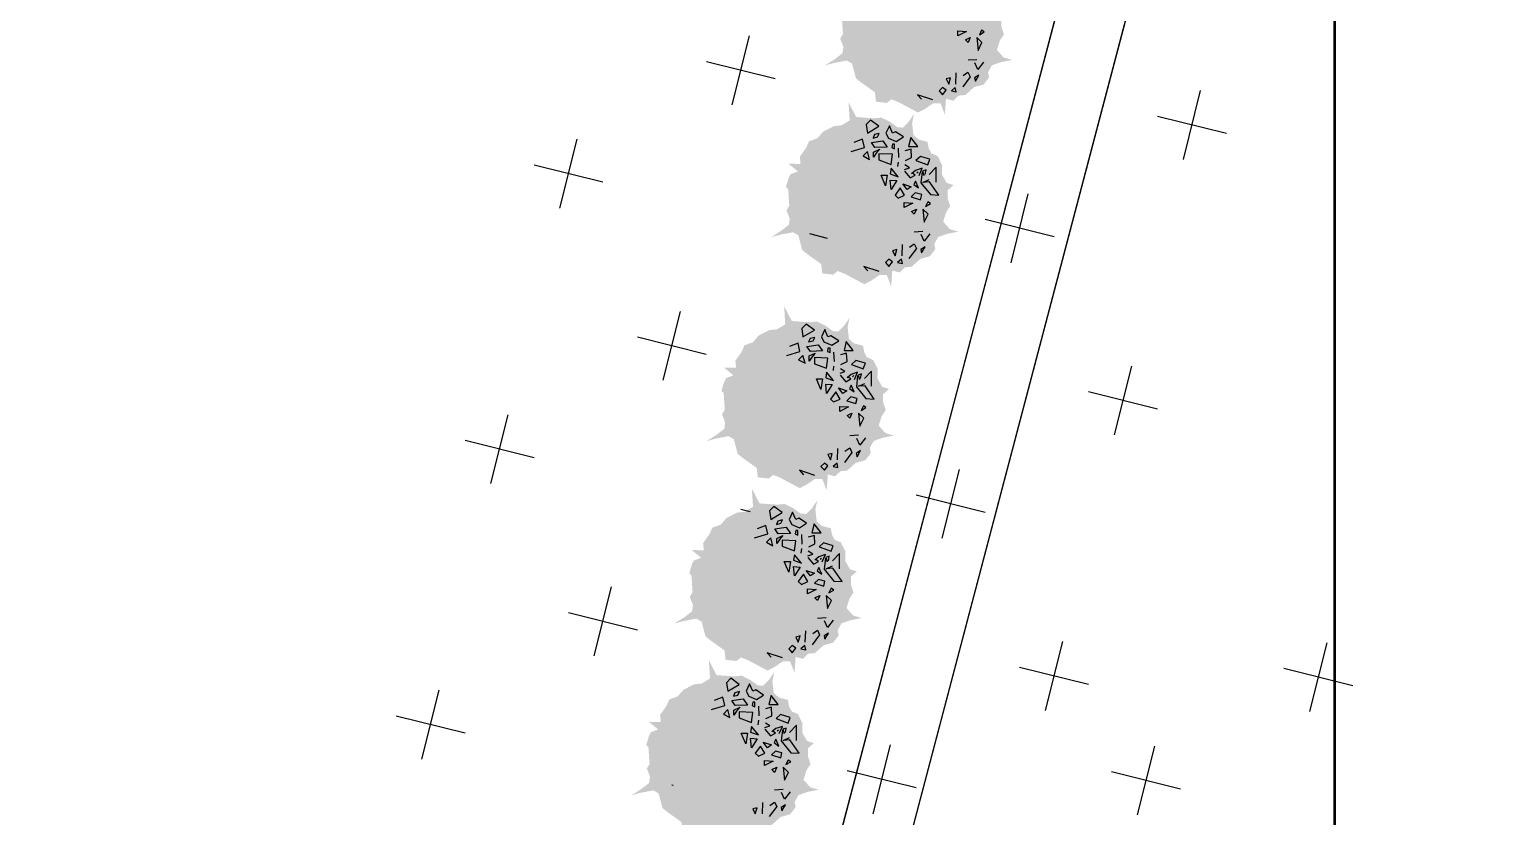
# Model space of a CAD drawing. Header units: millimetres. Extents: x 1933 to 24107, y 1228 to 18074.
# Drawn here: x 1933 to 5187, y 5593 to 7355 of the extents above; entities that cross this region are included whole.
import ezdxf

# ---------------------------------------------------------------- set-up
doc = ezdxf.new("R2010")
doc.units = ezdxf.units.MM
doc.layers.add('marc det', color=74, linetype='Continuous', lineweight=18)

msp = doc.modelspace()

# ---------------------------------------------------------------- hatches: boundary and pattern name
h = msp.add_hatch()
h.set_pattern_fill('CROSS', color=92, scale=50, angle=75.9543, style=0)
h.set_pattern_definition([(75.9543, (115709.1, -407736.82), (-230.95161, 385.06344), [158.75, -476.25]), (165.9543, (115805.37, -407679.08), (-385.06344, -230.95161), [158.75, -476.25])])
h.paths.add_polyline_path([(4287.4, 11301.4), (1933.3, 3232), (2260.8, 3143.2, 0.425509), (2731.5, 3465), (3074, 4604.1), (4678.3, 10297.5, 0.355067)])
at = {"layer": 'marc det'}
for points in [[(3772.3, 7277.5), (3781.2, 7244.3), (3795.2, 7233.4), (3823.4, 7213.3), (3825.8, 7192.2), (3850.1, 7189.4), (3860.4, 7197.5), (3875.8, 7191.4), (3919.6, 7168.1), (3934.7, 7175.6), (3953.5, 7188.5), (3970.1, 7188.7), (3979.8, 7163.2), (3982.4, 7198.7), (3998.6, 7194.3), (4010.6, 7205.8), (4025.8, 7207.2), (4044.9, 7224.7), (4066.3, 7230.4), (4078.5, 7246.5), (4076.2, 7258.2), (4085.1, 7273.7), (4105, 7280.6), (4130.2, 7285.6), (4111.3, 7291), (4096.1, 7307.8), (4102.7, 7328.8), (4111.8, 7342.8), (4106.1, 7359.9), (4106, 7378.2), (4119.1, 7389.9), (4104, 7394.5), (4093.1, 7413.7), (4093.9, 7433.6), (4083.9, 7454.4), (4069.6, 7460.7), (4063.9, 7471.8), (4061, 7486.4), (4041, 7491.6), (4029.6, 7501.5), (4026.7, 7528.3), (4030.9, 7549), (4018.9, 7531.4), (4006.1, 7518.2), (3994.1, 7518.9), (3977.5, 7530.8), (3957.8, 7540.7), (3941.5, 7539), (3901.8, 7541.8), (3884.6, 7574.9), (3887.2, 7534.4), (3868.7, 7523.1), (3851.3, 7521.2), (3827.6, 7509), (3815, 7494.3), (3796.2, 7487.6), (3789.7, 7472.6), (3775.7, 7453.1), (3777.3, 7437), (3750.3, 7437.5), (3771.5, 7420.3), (3754.9, 7414), (3750.6, 7405.6), (3744.7, 7385.3), (3749.5, 7381), (3752.2, 7343.5), (3745.9, 7333.2), (3753.1, 7314.8), (3751.1, 7300.7), (3732.6, 7286.4), (3711.4, 7273.2), (3731.7, 7278.7), (3760.3, 7284.3)], [(3652.2, 6893.6), (3661.1, 6860.4), (3675.1, 6849.4), (3703.3, 6829.4), (3705.8, 6808.3), (3730.1, 6805.5), (3740.3, 6813.6), (3755.8, 6807.5), (3799.5, 6784.2), (3814.6, 6791.7), (3833.5, 6804.5), (3850, 6804.7), (3859.8, 6779.3), (3862.3, 6814.8), (3878.6, 6810.4), (3890.6, 6821.8), (3905.7, 6823.3), (3924.8, 6840.7), (3946.2, 6846.5), (3958.5, 6862.6), (3956.2, 6874.3), (3965, 6889.7), (3985, 6896.7), (4010.1, 6901.6), (3991.3, 6907.1), (3976.1, 6923.8), (3982.6, 6944.9), (3991.7, 6958.9), (3986, 6976), (3986, 6994.2), (3999.1, 7005.9), (3983.9, 7010.6), (3973, 7029.7), (3973.9, 7049.7), (3963.8, 7070.5), (3949.5, 7076.8), (3943.8, 7087.8), (3940.9, 7102.5), (3920.9, 7107.7), (3909.5, 7117.6), (3906.6, 7144.4), (3910.8, 7165), (3898.9, 7147.4), (3886, 7134.3), (3874, 7135), (3857.5, 7146.9), (3837.7, 7156.7), (3821.4, 7155), (3781.7, 7157.9), (3764.5, 7191), (3767.2, 7150.4), (3748.6, 7139.2), (3731.2, 7137.3), (3707.5, 7125), (3695, 7110.4), (3676.1, 7103.6), (3669.6, 7088.7), (3655.6, 7069.2), (3657.2, 7053.1), (3630.2, 7053.5), (3651.4, 7036.4), (3634.8, 7030.1), (3630.6, 7021.7), (3624.6, 7001.3), (3629.5, 6997.1), (3632.1, 6959.6), (3625.8, 6949.2), (3633, 6930.9), (3631, 6916.8), (3612.5, 6902.5), (3591.4, 6889.2), (3611.6, 6894.7), (3640.2, 6900.3)], [(3508.1, 6437.7), (3517, 6404.4), (3531.1, 6393.5), (3559.2, 6373.5), (3561.7, 6352.4), (3586, 6349.5), (3596.2, 6357.6), (3611.7, 6351.6), (3655.4, 6328.2), (3670.5, 6335.8), (3689.4, 6348.6), (3705.9, 6348.8), (3715.7, 6323.4), (3718.2, 6358.8), (3734.5, 6354.4), (3746.5, 6365.9), (3761.6, 6367.4), (3780.7, 6384.8), (3802.1, 6390.5), (3814.4, 6406.7), (3812.1, 6418.4), (3820.9, 6433.8), (3840.9, 6440.8), (3866, 6445.7), (3847.2, 6451.1), (3832, 6467.9), (3838.5, 6489), (3847.7, 6502.9), (3841.9, 6520.1), (3841.9, 6538.3), (3855, 6550), (3839.9, 6554.6), (3829, 6573.8), (3829.8, 6593.7), (3819.8, 6614.6), (3805.5, 6620.9), (3799.7, 6631.9), (3796.9, 6646.6), (3776.9, 6651.8), (3765.4, 6661.7), (3762.5, 6688.5), (3766.8, 6709.1), (3754.8, 6691.5), (3742, 6678.3), (3730, 6679), (3713.4, 6691), (3693.6, 6700.8), (3677.4, 6699.1), (3637.7, 6701.9), (3620.5, 6735.1), (3623.1, 6694.5), (3604.6, 6683.3), (3587.1, 6681.3), (3563.4, 6669.1), (3550.9, 6654.4), (3532.1, 6647.7), (3525.5, 6632.7), (3511.6, 6613.2), (3513.1, 6597.2), (3486.2, 6597.6), (3507.3, 6580.5), (3490.8, 6574.2), (3486.5, 6565.7), (3480.5, 6545.4), (3485.4, 6541.2), (3488, 6503.7), (3481.8, 6493.3), (3488.9, 6474.9), (3487, 6460.9), (3468.4, 6446.6), (3447.3, 6433.3), (3467.6, 6438.8), (3496.1, 6444.4)], [(3436.1, 6029.7), (3445, 5996.5), (3459, 5985.6), (3487.2, 5965.5), (3489.7, 5944.4), (3513.9, 5941.6), (3524.2, 5949.7), (3539.6, 5943.6), (3583.4, 5920.3), (3598.5, 5927.8), (3617.3, 5940.7), (3633.9, 5940.9), (3643.7, 5915.4), (3646.2, 5950.9), (3662.5, 5946.5), (3674.4, 5958), (3689.6, 5959.4), (3708.7, 5976.9), (3730.1, 5982.6), (3742.4, 5998.7), (3740.1, 6010.4), (3748.9, 6025.9), (3768.9, 6032.8), (3794, 6037.8), (3775.1, 6043.2), (3760, 6060), (3766.5, 6081), (3775.6, 6095), (3769.9, 6112.1), (3769.8, 6130.4), (3783, 6142.1), (3767.8, 6146.7), (3756.9, 6165.8), (3757.8, 6185.8), (3747.7, 6206.6), (3733.4, 6212.9), (3727.7, 6224), (3724.8, 6238.6), (3704.8, 6243.8), (3693.4, 6253.7), (3690.5, 6280.5), (3694.7, 6301.1), (3682.8, 6283.6), (3669.9, 6270.4), (3657.9, 6271.1), (3641.3, 6283), (3621.6, 6292.8), (3605.3, 6291.2), (3565.6, 6294), (3548.4, 6327.1), (3551.1, 6286.6), (3532.5, 6275.3), (3515.1, 6273.4), (3491.4, 6261.1), (3478.9, 6246.5), (3460, 6239.8), (3453.5, 6224.8), (3439.5, 6205.3), (3441.1, 6189.2), (3414.1, 6189.7), (3435.3, 6172.5), (3418.7, 6166.2), (3414.5, 6157.8), (3408.5, 6137.4), (3413.4, 6133.2), (3416, 6095.7), (3409.7, 6085.4), (3416.9, 6067), (3414.9, 6052.9), (3396.4, 6038.6), (3375.3, 6025.4), (3395.5, 6030.9), (3424.1, 6036.5)], [(3340, 5645.8), (3348.9, 5612.5), (3363, 5601.6), (3391.1, 5581.6), (3393.6, 5560.5), (3417.9, 5557.7), (3428.2, 5565.8), (3443.6, 5559.7), (3487.3, 5536.3), (3502.5, 5543.9), (3521.3, 5556.7), (3537.9, 5556.9), (3547.6, 5531.5), (3550.1, 5566.9), (3566.4, 5562.5), (3578.4, 5574), (3593.5, 5575.5), (3612.6, 5592.9), (3634, 5598.7), (3646.3, 5614.8), (3644, 5626.5), (3652.8, 5641.9), (3672.8, 5648.9), (3697.9, 5653.8), (3679.1, 5659.2), (3663.9, 5676), (3670.4, 5697.1), (3679.6, 5711.1), (3673.8, 5728.2), (3673.8, 5746.4), (3686.9, 5758.1), (3671.8, 5762.8), (3660.9, 5781.9), (3661.7, 5801.8), (3651.7, 5822.7), (3637.4, 5829), (3631.6, 5840), (3628.8, 5854.7), (3608.8, 5859.9), (3597.3, 5869.8), (3594.4, 5896.6), (3598.7, 5917.2), (3586.7, 5899.6), (3573.9, 5886.5), (3561.9, 5887.1), (3545.3, 5899.1), (3525.6, 5908.9), (3509.3, 5907.2), (3469.6, 5910.1), (3452.4, 5943.2), (3455, 5902.6), (3436.5, 5891.4), (3419, 5889.5), (3395.4, 5877.2), (3382.8, 5862.6), (3364, 5855.8), (3357.4, 5840.8), (3343.5, 5821.4), (3345, 5805.3), (3318.1, 5805.7), (3339.2, 5788.6), (3322.7, 5782.3), (3318.4, 5773.8), (3312.4, 5753.5), (3317.3, 5749.3), (3319.9, 5711.8), (3313.7, 5701.4), (3320.8, 5683.1), (3318.9, 5669), (3300.3, 5654.7), (3279.2, 5641.4), (3299.5, 5646.9), (3328, 5652.5)]]:
    msp.add_hatch(color=102, dxfattribs=at).paths.add_polyline_path(points)

# ---------------------------------------------------------------- linework, layer by layer
for p, q in [((6994.3, 17890.7), (3041.8, 2880.8)), ((7146.7, 17867.5), (3194.3, 2857.7))]:
    msp.add_line(p, q)
at = {"lineweight": 50}
msp.add_line((4850.5, 8147), (4850.5, 4997.6), dxfattribs=at)
at = {"color": 96}
for p, q in [((4009, 7339.5), (4009, 7350.8)), ((4009, 7350.8), (4028.5, 7349.5)), ((4028.5, 7349.5), (4009, 7339.5)), ((4025.6, 7330.7), (4036.3, 7335.7)), ((4031.5, 7324.4), (4025.6, 7330.7)), ((4036.3, 7335.7), (4031.5, 7324.4)), ((4051, 7335.7), (4053.9, 7306.9)), ((4062.7, 7324.4), (4051, 7335.7)), ((4053.9, 7306.9), (4062.7, 7324.4)), ((4061.8, 7352), (4056.9, 7342)), ((4056.9, 7342), (4067.6, 7348.2)), ((4067.6, 7348.2), (4061.8, 7352)), ((4004.1, 7231.7), (4005.1, 7256.8)), ((4020.6, 7250.6), (4031.3, 7258.1)), ((4031.3, 7258.1), (4036.2, 7248.1)), ((4031.5, 7285.6), (4051, 7286.8)), ((4053.8, 7264.4), (4047, 7279.4)), ((4066.5, 7280.6), (4053.8, 7264.4)), ((3974.8, 7224.2), (3966.9, 7216.7)), ((3982.6, 7217.9), (3974.8, 7224.2)), ((3992.4, 7245.5), (3982.6, 7243)), ((3982.6, 7243), (3988.4, 7231.7)), ((3988.4, 7231.7), (3992.4, 7245.5)), ((4003.1, 7224.2), (3994.3, 7216.7)), ((4005.1, 7214.1), (4003.1, 7224.2)), ((4036.2, 7248.1), (4019.6, 7225.5)), ((4055.8, 7251.8), (4046, 7245.6)), ((4046, 7245.6), (4047.9, 7238)), ((4047.9, 7238), (4055.8, 7251.8)), ((3919, 7207.9), (3927.8, 7197.8)), ((3953.2, 7196.6), (3919, 7207.9)), ((3966.9, 7216.7), (3974.8, 7207.9)), ((3974.8, 7207.9), (3982.6, 7217.9)), ((3994.3, 7216.7), (4005.1, 7214.1)), ((3813.6, 7151), (3803.9, 7141)), ((3803.9, 7141), (3806.8, 7122.2)), ((3806.8, 7122.2), (3832.2, 7137.3)), ((3832.2, 7137.3), (3813.6, 7151)), ((3855.7, 7138.5), (3847.9, 7122.2)), ((3862.5, 7122.2), (3855.7, 7138.5)), ((3796, 7108.4), (3776.5, 7100.9)), ((3800, 7089.6), (3796, 7108.4)), ((3815.6, 7100.9), (3841, 7104.7)), ((3823.4, 7089.6), (3815.6, 7100.9)), ((3822.4, 7118.5), (3819.5, 7110.9)), ((3819.5, 7110.9), (3829.3, 7113.4)), ((3833.2, 7121), (3822.4, 7118.5)), ((3829.3, 7113.4), (3833.2, 7121)), ((3841, 7104.7), (3850.8, 7090.9)), ((3847.9, 7122.2), (3853.7, 7110.9)), ((3853.7, 7110.9), (3871.3, 7103.4)), ((3862.5, 7097.1), (3861.5, 7089.6)), ((3869.4, 7124.7), (3862.5, 7122.2)), ((3867.4, 7097.1), (3862.5, 7097.1)), ((3867.4, 7087.1), (3867.4, 7097.1)), ((3887, 7113.4), (3869.4, 7124.7)), ((3871.3, 7103.4), (3887, 7113.4)), ((3903.6, 7112.2), (3898.7, 7092.1)), ((3919.2, 7092.1), (3903.6, 7112.2)), ((3770.6, 7080.9), (3800, 7089.6)), ((3806.8, 7080.9), (3797, 7070.8)), ((3797, 7070.8), (3811.7, 7063.3)), ((3811.7, 7063.3), (3806.8, 7080.9)), ((3820.5, 7079.6), (3834.2, 7085.9)), ((3820.5, 7068.3), (3820.5, 7079.6)), ((3826.3, 7077.1), (3820.5, 7068.3)), ((3850.8, 7090.9), (3823.4, 7089.6)), ((3834.2, 7085.9), (3826.3, 7077.1)), ((3832.2, 7075.8), (3832.2, 7062.1)), ((3862.5, 7074.6), (3832.2, 7075.8)), ((3832.2, 7062.1), (3859.6, 7052)), ((3859.6, 7052), (3862.5, 7074.6)), ((3861.5, 7089.6), (3867.4, 7087.1)), ((3875.2, 7088.4), (3876.2, 7067.1)), ((3904.4, 7085.9), (3890.7, 7082.2)), ((3891.7, 7060.9), (3905.4, 7067.1)), ((3898.7, 7092.1), (3919.2, 7092.1)), ((3905.4, 7067.1), (3904.4, 7085.9)), ((3925, 7069.6), (3915.2, 7060.9)), ((3915.2, 7060.9), (3941.6, 7050.9)), ((3946.4, 7063.4), (3925, 7069.6)), ((3941.6, 7050.9), (3946.4, 7063.4)), ((3846.9, 7004.4), (3837.1, 7028.2)), ((3837.1, 7028.2), (3850.8, 7028.2)), ((3850.8, 7028.2), (3846.9, 7004.4)), ((3859.6, 7043.3), (3857.6, 7030.7)), ((3857.6, 7030.7), (3875.2, 7024.5)), ((3875.2, 7024.5), (3859.6, 7043.3)), ((3875.2, 7057.1), (3874.2, 7047)), ((3889.8, 7040.8), (3900.5, 7044.6)), ((3889.9, 7037), (3902.6, 7022)), ((3900.5, 7044.6), (3890.7, 7050.9)), ((3902.6, 7022), (3913.3, 7028.2)), ((3914.2, 7038.3), (3905.4, 7030.8)), ((3913.3, 7028.2), (3906.5, 7033.2)), ((3928.8, 7043.3), (3914.2, 7038.3)), ((3917.3, 7033.2), (3920.2, 7035.7)), ((3922, 7027), (3928.8, 7043.3)), ((3929, 7035.7), (3926.1, 7010.7)), ((3937.7, 7039.6), (3929.8, 7037.1)), ((3929.8, 7037.1), (3932.8, 7027)), ((3935.7, 7029.5), (3937.7, 7039.6)), ((3960.1, 7045.8), (3944.5, 7029.5)), ((3960.1, 7012), (3960.1, 7045.8)), ((3857.6, 7016.9), (3872.3, 7015.7)), ((3859.6, 6995.6), (3857.6, 7016.9)), ((3872.3, 7015.7), (3859.6, 6995.6)), ((3880.1, 6999.4), (3868.4, 6983.1)), ((3889.9, 6983.1), (3880.1, 6999.4)), ((3895.8, 6995.6), (3886, 7008.2)), ((3886, 7008.2), (3904.6, 7001.9)), ((3904.6, 7001.9), (3895.8, 6995.6)), ((3914.3, 7014.4), (3910.4, 7006.9)), ((3910.4, 7006.9), (3921.2, 6999.4)), ((3921.2, 6999.4), (3914.3, 7014.4)), ((3926.1, 7010.7), (3947.6, 6984.4)), ((3930.9, 7011.9), (3944.6, 7018.2)), ((3945.6, 7013.2), (3930.9, 7011.9)), ((3966.1, 6983.1), (3945.6, 7013.2)), ((3868.4, 6983.1), (3875.2, 6976.8)), ((3875.2, 6976.8), (3889.9, 6983.1)), ((3888.9, 6955.5), (3888.9, 6966.8)), ((3888.9, 6966.8), (3908.5, 6965.6)), ((3908.5, 6965.6), (3888.9, 6955.5)), ((3913.3, 6988.1), (3904.6, 6979.3)), ((3904.6, 6979.3), (3925.1, 6973.1)), ((3928, 6984.4), (3913.3, 6988.1)), ((3925.1, 6973.1), (3928, 6984.4)), ((3941.7, 6968.1), (3936.8, 6958)), ((3936.8, 6958), (3947.6, 6964.3)), ((3947.6, 6964.3), (3941.7, 6968.1)), ((3947.6, 6984.4), (3966.1, 6983.1)), ((3905.5, 6946.8), (3916.3, 6951.8)), ((3911.4, 6940.5), (3905.5, 6946.8)), ((3916.3, 6951.8), (3911.4, 6940.5)), ((3930.9, 6951.8), (3933.9, 6923)), ((3942.7, 6940.5), (3930.9, 6951.8)), ((3933.9, 6923), (3942.7, 6940.5)), ((3911.4, 6901.6), (3930.9, 6902.9)), ((3884, 6847.8), (3885, 6872.8)), ((3900.5, 6866.6), (3911.3, 6874.1)), ((3911.3, 6874.1), (3916.1, 6864.1)), ((3935.7, 6867.9), (3925.9, 6861.6)), ((3933.7, 6880.4), (3926.9, 6895.4)), ((3927.9, 6854.1), (3935.7, 6867.9)), ((3946.4, 6896.7), (3933.7, 6880.4)), ((3854.7, 6840.2), (3846.9, 6832.7)), ((3846.9, 6832.7), (3854.7, 6823.9)), ((3862.5, 6834), (3854.7, 6840.2)), ((3854.7, 6823.9), (3862.5, 6834)), ((3872.3, 6861.5), (3862.5, 6859)), ((3862.5, 6859), (3868.4, 6847.8)), ((3868.4, 6847.8), (3872.3, 6861.5)), ((3883, 6840.2), (3874.2, 6832.7)), ((3874.2, 6832.7), (3885, 6830.2)), ((3885, 6830.2), (3883, 6840.2)), ((3916.1, 6864.1), (3899.5, 6841.6)), ((3925.9, 6861.6), (3927.9, 6854.1)), ((3799, 6823.9), (3807.8, 6813.9)), ((3833.2, 6812.7), (3799, 6823.9)), ((3669.6, 6695.1), (3659.8, 6685.1)), ((3659.8, 6685.1), (3662.7, 6666.3)), ((3662.7, 6666.3), (3688.1, 6681.3)), ((3688.1, 6681.3), (3669.6, 6695.1)), ((3711.6, 6682.6), (3703.8, 6666.3)), ((3718.4, 6666.3), (3711.6, 6682.6)), ((3652, 6652.5), (3632.4, 6645)), ((3655.9, 6633.7), (3652, 6652.5)), ((3671.5, 6645), (3696.9, 6648.7)), ((3679.3, 6633.7), (3671.5, 6645)), ((3678.4, 6662.5), (3675.4, 6655)), ((3675.4, 6655), (3685.2, 6657.5)), ((3689.1, 6665), (3678.4, 6662.5)), ((3685.2, 6657.5), (3689.1, 6665)), ((3696.9, 6648.7), (3706.7, 6635)), ((3703.8, 6666.3), (3709.6, 6655)), ((3709.6, 6655), (3727.2, 6647.5)), ((3718.4, 6641.2), (3717.5, 6633.7)), ((3725.3, 6668.8), (3718.4, 6666.3)), ((3723.3, 6641.2), (3718.4, 6641.2)), ((3723.3, 6631.2), (3723.3, 6641.2)), ((3742.9, 6657.5), (3725.3, 6668.8)), ((3727.2, 6647.5), (3742.9, 6657.5)), ((3759.5, 6656.3), (3754.6, 6636.2)), ((3775.1, 6636.2), (3759.5, 6656.3)), ((3626.5, 6624.9), (3655.9, 6633.7)), ((3662.7, 6624.9), (3652.9, 6614.9)), ((3652.9, 6614.9), (3667.6, 6607.4)), ((3667.6, 6607.4), (3662.7, 6624.9)), ((3676.4, 6623.7), (3690.1, 6629.9)), ((3676.4, 6612.4), (3676.4, 6623.7)), ((3682.3, 6621.2), (3676.4, 6612.4)), ((3706.7, 6635), (3679.3, 6633.7)), ((3690.1, 6629.9), (3682.3, 6621.2)), ((3688.1, 6619.9), (3688.1, 6606.1)), ((3718.4, 6618.7), (3688.1, 6619.9)), ((3688.1, 6606.1), (3715.5, 6596.1)), ((3715.5, 6596.1), (3718.4, 6618.7)), ((3717.5, 6633.7), (3723.3, 6631.2)), ((3731.1, 6632.4), (3732.1, 6611.1)), ((3760.3, 6630), (3746.6, 6626.2)), ((3747.6, 6604.9), (3761.3, 6611.2)), ((3754.6, 6636.2), (3775.1, 6636.2)), ((3761.3, 6611.2), (3760.3, 6630)), ((3780.9, 6613.7), (3771.1, 6604.9)), ((3771.1, 6604.9), (3797.5, 6594.9)), ((3802.4, 6607.5), (3780.9, 6613.7)), ((3797.5, 6594.9), (3802.4, 6607.5)), ((3702.8, 6548.5), (3693, 6572.3)), ((3693, 6572.3), (3706.7, 6572.3)), ((3706.7, 6572.3), (3702.8, 6548.5)), ((3715.5, 6587.3), (3713.6, 6574.8)), ((3713.6, 6574.8), (3731.1, 6568.5)), ((3731.1, 6568.5), (3715.5, 6587.3)), ((3731.1, 6601.1), (3730.2, 6591.1)), ((3745.7, 6584.9), (3756.4, 6588.7)), ((3745.8, 6581.1), (3758.5, 6566)), ((3756.4, 6588.7), (3746.6, 6594.9)), ((3758.5, 6566), (3769.3, 6572.3)), ((3770.1, 6582.4), (3761.3, 6574.9)), ((3769.3, 6572.3), (3762.4, 6577.3)), ((3784.8, 6587.4), (3770.1, 6582.4)), ((3773.2, 6577.3), (3776.1, 6579.8)), ((3777.9, 6571.1), (3784.8, 6587.4)), ((3784.9, 6579.8), (3782, 6554.7)), ((3793.6, 6583.6), (3785.8, 6581.1)), ((3785.8, 6581.1), (3788.7, 6571.1)), ((3791.6, 6573.6), (3793.6, 6583.6)), ((3816.1, 6589.9), (3800.4, 6573.6)), ((3816.1, 6556.1), (3816.1, 6589.9)), ((3713.6, 6561), (3728.2, 6559.8)), ((3715.5, 6539.7), (3713.6, 6561)), ((3728.2, 6559.8), (3715.5, 6539.7)), ((3736, 6543.5), (3724.3, 6527.2)), ((3745.8, 6527.2), (3736, 6543.5)), ((3751.7, 6539.7), (3741.9, 6552.2)), ((3741.9, 6552.2), (3760.5, 6546)), ((3760.5, 6546), (3751.7, 6539.7)), ((3770.2, 6558.5), (3766.3, 6551)), ((3766.3, 6551), (3777.1, 6543.5)), ((3777.1, 6543.5), (3770.2, 6558.5)), ((3782, 6554.7), (3803.5, 6528.4)), ((3786.9, 6556), (3800.6, 6562.3)), ((3801.5, 6557.2), (3786.9, 6556)), ((3822.1, 6527.2), (3801.5, 6557.2)), ((3724.3, 6527.2), (3731.1, 6520.9)), ((3731.1, 6520.9), (3745.8, 6527.2)), ((3744.8, 6499.6), (3744.8, 6510.9)), ((3744.8, 6510.9), (3764.4, 6509.6)), ((3764.4, 6509.6), (3744.8, 6499.6)), ((3769.3, 6532.2), (3760.5, 6523.4)), ((3760.5, 6523.4), (3781, 6517.2)), ((3783.9, 6528.4), (3769.3, 6532.2)), ((3781, 6517.2), (3783.9, 6528.4)), ((3797.6, 6512.1), (3792.7, 6502.1)), ((3792.7, 6502.1), (3803.5, 6508.4)), ((3803.5, 6508.4), (3797.6, 6512.1)), ((3803.5, 6528.4), (3822.1, 6527.2)), ((3761.5, 6490.8), (3772.2, 6495.8)), ((3767.3, 6484.6), (3761.5, 6490.8)), ((3772.2, 6495.8), (3767.3, 6484.6)), ((3786.9, 6495.8), (3789.8, 6467)), ((3798.6, 6484.6), (3786.9, 6495.8)), ((3789.8, 6467), (3798.6, 6484.6)), ((3767.3, 6445.7), (3786.9, 6447)), ((3739.9, 6391.8), (3740.9, 6416.9)), ((3756.4, 6410.7), (3767.2, 6418.2)), ((3767.2, 6418.2), (3772.1, 6408.2)), ((3791.6, 6412), (3781.8, 6405.7)), ((3789.7, 6424.5), (3782.8, 6439.5)), ((3783.8, 6398.2), (3791.6, 6412)), ((3802.4, 6440.8), (3789.7, 6424.5)), ((3710.6, 6384.3), (3702.8, 6376.8)), ((3702.8, 6376.8), (3710.6, 6368)), ((3718.4, 6378), (3710.6, 6384.3)), ((3710.6, 6368), (3718.4, 6378)), ((3728.2, 6405.6), (3718.4, 6403.1)), ((3718.4, 6403.1), (3724.3, 6391.8)), ((3724.3, 6391.8), (3728.2, 6405.6)), ((3739, 6384.3), (3730.2, 6376.8)), ((3730.2, 6376.8), (3740.9, 6374.3)), ((3740.9, 6374.3), (3739, 6384.3)), ((3772.1, 6408.2), (3755.5, 6385.6)), ((3781.8, 6405.7), (3783.8, 6398.2)), ((3654.9, 6368), (3663.7, 6358)), ((3689.1, 6356.7), (3654.9, 6368)), ((3597.5, 6287.2), (3587.7, 6277.1)), ((3616.1, 6273.4), (3597.5, 6287.2)), ((3587.7, 6277.1), (3590.7, 6258.4)), ((3590.7, 6258.4), (3616.1, 6273.4)), ((3606.3, 6254.6), (3603.4, 6247.1)), ((3603.4, 6247.1), (3613.2, 6249.6)), ((3617.1, 6257.1), (3606.3, 6254.6)), ((3613.2, 6249.6), (3617.1, 6257.1)), ((3639.6, 6274.6), (3631.7, 6258.4)), ((3631.7, 6258.4), (3637.6, 6247.1)), ((3637.6, 6247.1), (3655.2, 6239.5)), ((3646.4, 6258.4), (3639.6, 6274.6)), ((3653.2, 6260.9), (3646.4, 6258.4)), ((3670.8, 6249.6), (3653.2, 6260.9)), ((3655.2, 6239.5), (3670.8, 6249.6)), ((3687.5, 6248.3), (3682.6, 6228.3)), ((3703.1, 6228.3), (3687.5, 6248.3)), ((3554.5, 6217), (3583.8, 6225.8)), ((3579.9, 6244.6), (3560.4, 6237)), ((3583.8, 6225.8), (3579.9, 6244.6)), ((3590.7, 6217), (3580.9, 6207)), ((3595.6, 6199.4), (3590.7, 6217)), ((3599.5, 6237), (3624.9, 6240.8)), ((3607.3, 6225.8), (3599.5, 6237)), ((3604.4, 6215.7), (3618, 6222)), ((3604.4, 6204.5), (3604.4, 6215.7)), ((3634.7, 6227), (3607.3, 6225.8)), ((3618, 6222), (3610.2, 6213.2)), ((3624.9, 6240.8), (3634.7, 6227)), ((3646.4, 6233.3), (3645.4, 6225.8)), ((3645.4, 6225.8), (3651.3, 6223.3)), ((3651.3, 6233.3), (3646.4, 6233.3)), ((3651.3, 6223.3), (3651.3, 6233.3)), ((3659.1, 6224.5), (3660.1, 6203.2)), ((3688.3, 6222.1), (3674.6, 6218.3)), ((3682.6, 6228.3), (3703.1, 6228.3)), ((3689.3, 6203.3), (3688.3, 6222.1)), ((3580.9, 6207), (3595.6, 6199.4)), ((3610.2, 6213.2), (3604.4, 6204.5)), ((3616.1, 6212), (3616.1, 6198.2)), ((3646.4, 6210.7), (3616.1, 6212)), ((3616.1, 6198.2), (3643.5, 6188.2)), ((3643.5, 6188.2), (3646.4, 6210.7)), ((3659.1, 6193.2), (3658.1, 6183.1)), ((3684.4, 6180.7), (3674.6, 6187)), ((3675.6, 6197), (3689.3, 6203.3)), ((3708.8, 6205.8), (3699.1, 6197)), ((3699.1, 6197), (3725.4, 6187)), ((3730.3, 6199.5), (3708.8, 6205.8)), ((3725.4, 6187), (3730.3, 6199.5)), ((3744, 6182), (3728.4, 6165.7)), ((3744, 6148.1), (3744, 6182)), ((3630.8, 6140.5), (3621, 6164.4)), ((3621, 6164.4), (3634.7, 6164.4)), ((3634.7, 6164.4), (3630.8, 6140.5)), ((3643.5, 6179.4), (3641.5, 6166.9)), ((3641.5, 6166.9), (3659.1, 6160.6)), ((3641.5, 6153.1), (3656.2, 6151.8)), ((3643.5, 6131.8), (3641.5, 6153.1)), ((3659.1, 6160.6), (3643.5, 6179.4)), ((3656.2, 6151.8), (3643.5, 6131.8)), ((3673.6, 6176.9), (3684.4, 6180.7)), ((3673.8, 6173.1), (3686.5, 6158.1)), ((3686.5, 6158.1), (3697.2, 6164.4)), ((3698.1, 6174.4), (3689.3, 6166.9)), ((3697.2, 6164.4), (3690.4, 6169.4)), ((3698.2, 6150.6), (3694.3, 6143.1)), ((3712.7, 6179.5), (3698.1, 6174.4)), ((3705, 6135.5), (3698.2, 6150.6)), ((3701.1, 6169.4), (3704.1, 6171.9)), ((3705.9, 6163.2), (3712.7, 6179.5)), ((3712.9, 6171.9), (3709.9, 6146.8)), ((3721.5, 6175.7), (3713.7, 6173.2)), ((3713.7, 6173.2), (3716.6, 6163.2)), ((3714.8, 6148.1), (3728.5, 6154.3)), ((3729.5, 6149.3), (3714.8, 6148.1)), ((3719.6, 6165.7), (3721.5, 6175.7)), ((3750, 6119.2), (3729.5, 6149.3)), ((3664, 6135.5), (3652.3, 6119.2)), ((3652.3, 6119.2), (3659.1, 6113)), ((3659.1, 6113), (3673.8, 6119.2)), ((3673.8, 6119.2), (3664, 6135.5)), ((3679.6, 6131.8), (3669.9, 6144.3)), ((3669.9, 6144.3), (3688.4, 6138)), ((3688.4, 6138), (3679.6, 6131.8)), ((3697.2, 6124.2), (3688.4, 6115.5)), ((3694.3, 6143.1), (3705, 6135.5)), ((3711.9, 6120.5), (3697.2, 6124.2)), ((3709, 6109.2), (3711.9, 6120.5)), ((3709.9, 6146.8), (3731.4, 6120.5)), ((3731.4, 6120.5), (3750, 6119.2)), ((3672.8, 6091.7), (3672.8, 6102.9)), ((3672.8, 6102.9), (3692.3, 6101.7)), ((3692.3, 6101.7), (3672.8, 6091.7)), ((3688.4, 6115.5), (3709, 6109.2)), ((3689.4, 6082.9), (3700.2, 6087.9)), ((3700.2, 6087.9), (3695.3, 6076.6)), ((3714.8, 6087.9), (3717.8, 6059.1)), ((3726.6, 6076.6), (3714.8, 6087.9)), ((3725.6, 6104.2), (3720.7, 6094.2)), ((3720.7, 6094.2), (3731.4, 6100.4)), ((3731.4, 6100.4), (3725.6, 6104.2)), ((3695.3, 6076.6), (3689.4, 6082.9)), ((3717.8, 6059.1), (3726.6, 6076.6)), ((3695.3, 6037.8), (3714.8, 6039)), ((3717.6, 6016.5), (3710.8, 6031.6)), ((3730.3, 6032.8), (3717.6, 6016.5)), ((3656.2, 5997.7), (3646.4, 5995.2)), ((3646.4, 5995.2), (3652.3, 5983.9)), ((3652.3, 5983.9), (3656.2, 5997.7)), ((3667.9, 5983.9), (3668.9, 6008.9)), ((3700, 6000.2), (3683.4, 5977.7)), ((3684.4, 6002.8), (3695.1, 6010.3)), ((3695.1, 6010.3), (3700, 6000.2)), ((3719.6, 6004), (3709.8, 5997.7)), ((3709.8, 5997.7), (3711.8, 5990.2)), ((3711.8, 5990.2), (3719.6, 6004)), ((3582.9, 5960.1), (3591.7, 5950)), ((3617.1, 5948.8), (3582.9, 5960.1)), ((3638.6, 5976.4), (3630.8, 5968.8)), ((3630.8, 5968.8), (3638.6, 5960.1)), ((3646.4, 5970.1), (3638.6, 5976.4)), ((3638.6, 5960.1), (3646.4, 5970.1)), ((3666.9, 5976.4), (3658.1, 5968.8)), ((3658.1, 5968.8), (3668.9, 5966.3)), ((3668.9, 5966.3), (3666.9, 5976.4)), ((3501.5, 5903.2), (3491.7, 5893.2)), ((3491.7, 5893.2), (3494.6, 5874.4)), ((3494.6, 5874.4), (3520, 5889.4)), ((3520, 5889.4), (3501.5, 5903.2)), ((3543.5, 5890.7), (3535.7, 5874.4)), ((3550.3, 5874.4), (3543.5, 5890.7)), ((3483.9, 5860.6), (3464.3, 5853.1)), ((3487.8, 5841.8), (3483.9, 5860.6)), ((3503.4, 5853.1), (3528.8, 5856.9)), ((3510.3, 5870.6), (3507.3, 5863.1)), ((3507.3, 5863.1), (3517.1, 5865.6)), ((3521, 5873.1), (3510.3, 5870.6)), ((3517.1, 5865.6), (3521, 5873.1)), ((3528.8, 5856.9), (3538.6, 5843.1)), ((3535.7, 5874.4), (3541.6, 5863.1)), ((3541.6, 5863.1), (3559.1, 5855.6)), ((3557.2, 5876.9), (3550.3, 5874.4)), ((3574.8, 5865.6), (3557.2, 5876.9)), ((3559.1, 5855.6), (3574.8, 5865.6)), ((3591.4, 5864.4), (3586.5, 5844.3)), ((3607, 5844.3), (3591.4, 5864.4)), ((3458.5, 5833), (3487.8, 5841.8)), ((3494.6, 5833), (3484.8, 5823)), ((3499.5, 5815.5), (3494.6, 5833)), ((3511.2, 5841.8), (3503.4, 5853.1)), ((3508.3, 5831.8), (3522, 5838.1)), ((3508.3, 5820.5), (3508.3, 5831.8)), ((3514.2, 5829.3), (3508.3, 5820.5)), ((3538.6, 5843.1), (3511.2, 5841.8)), ((3522, 5838.1), (3514.2, 5829.3)), ((3520, 5828), (3520, 5814.3)), ((3550.3, 5826.8), (3520, 5828)), ((3547.4, 5804.2), (3550.3, 5826.8)), ((3550.3, 5849.3), (3549.4, 5841.8)), ((3549.4, 5841.8), (3555.2, 5839.3)), ((3555.2, 5849.3), (3550.3, 5849.3)), ((3555.2, 5839.3), (3555.2, 5849.3)), ((3563, 5840.6), (3564, 5819.3)), ((3592.2, 5838.1), (3578.6, 5834.4)), ((3586.5, 5844.3), (3607, 5844.3)), ((3593.2, 5819.3), (3592.2, 5838.1)), ((3484.8, 5823), (3499.5, 5815.5)), ((3520, 5814.3), (3547.4, 5804.2)), ((3547.4, 5795.5), (3545.5, 5782.9)), ((3563, 5776.7), (3547.4, 5795.5)), ((3563, 5809.2), (3562.1, 5799.2)), ((3577.6, 5793), (3588.3, 5796.8)), ((3588.3, 5796.8), (3578.6, 5803)), ((3579.5, 5813.1), (3593.2, 5819.3)), ((3616.7, 5795.5), (3602, 5790.5)), ((3612.8, 5821.8), (3603, 5813.1)), ((3603, 5813.1), (3629.4, 5803)), ((3609.8, 5779.2), (3616.7, 5795.5)), ((3634.3, 5815.6), (3612.8, 5821.8)), ((3625.5, 5791.8), (3617.7, 5789.3)), ((3623.5, 5781.7), (3625.5, 5791.8)), ((3629.4, 5803), (3634.3, 5815.6)), ((3648, 5798), (3632.3, 5781.7)), ((3648, 5764.2), (3648, 5798)), ((3534.7, 5756.6), (3524.9, 5780.4)), ((3524.9, 5780.4), (3538.6, 5780.4)), ((3538.6, 5780.4), (3534.7, 5756.6)), ((3545.5, 5782.9), (3563, 5776.7)), ((3545.5, 5769.1), (3560.1, 5767.9)), ((3547.4, 5747.8), (3545.5, 5769.1)), ((3560.1, 5767.9), (3547.4, 5747.8)), ((3583.6, 5747.8), (3573.8, 5760.4)), ((3573.8, 5760.4), (3592.4, 5754.1)), ((3577.7, 5789.2), (3590.4, 5774.1)), ((3590.4, 5774.1), (3601.2, 5780.4)), ((3602, 5790.5), (3593.2, 5783)), ((3601.2, 5780.4), (3594.3, 5785.4)), ((3602.2, 5766.6), (3598.2, 5759.1)), ((3598.2, 5759.1), (3609, 5751.6)), ((3609, 5751.6), (3602.2, 5766.6)), ((3605.1, 5785.4), (3608, 5787.9)), ((3616.8, 5787.9), (3613.9, 5762.9)), ((3613.9, 5762.9), (3635.4, 5736.5)), ((3617.7, 5789.3), (3620.6, 5779.2)), ((3618.8, 5764.1), (3632.5, 5770.4)), ((3633.4, 5765.4), (3618.8, 5764.1)), ((3654, 5735.3), (3633.4, 5765.4)), ((3567.9, 5751.6), (3556.2, 5735.3)), ((3556.2, 5735.3), (3563, 5729)), ((3563, 5729), (3577.7, 5735.3)), ((3577.7, 5735.3), (3567.9, 5751.6)), ((3592.4, 5754.1), (3583.6, 5747.8)), ((3601.2, 5740.3), (3592.4, 5731.5)), ((3592.4, 5731.5), (3612.9, 5725.3)), ((3615.8, 5736.5), (3601.2, 5740.3)), ((3612.9, 5725.3), (3615.8, 5736.5)), ((3635.4, 5736.5), (3654, 5735.3)), ((3576.7, 5707.7), (3576.7, 5719)), ((3576.7, 5719), (3596.3, 5717.7)), ((3596.3, 5717.7), (3576.7, 5707.7)), ((3593.4, 5699), (3604.1, 5704)), ((3599.2, 5692.7), (3593.4, 5699)), ((3604.1, 5704), (3599.2, 5692.7)), ((3618.8, 5704), (3621.7, 5675.1)), ((3630.5, 5692.7), (3618.8, 5704)), ((3629.5, 5720.3), (3624.6, 5710.2)), ((3624.6, 5710.2), (3635.4, 5716.5)), ((3635.4, 5716.5), (3629.5, 5720.3)), ((3621.7, 5675.1), (3630.5, 5692.7)), ((3599.2, 5653.8), (3618.8, 5655.1)), ((3621.6, 5632.6), (3614.7, 5647.6)), ((3634.3, 5648.9), (3621.6, 5632.6)), ((3560.1, 5613.7), (3550.3, 5611.2)), ((3550.3, 5611.2), (3556.2, 5599.9)), ((3556.2, 5599.9), (3560.1, 5613.7)), ((3571.9, 5599.9), (3572.8, 5625)), ((3604, 5616.3), (3587.4, 5593.8)), ((3588.3, 5618.8), (3599.1, 5626.3)), ((3599.1, 5626.3), (3604, 5616.3)), ((3623.5, 5620.1), (3613.8, 5613.8)), ((3613.8, 5613.8), (3615.7, 5606.3)), ((3615.7, 5606.3), (3623.5, 5620.1))]:
    msp.add_line(p, q, dxfattribs=at)
at = {"color": 92}
for p, q in [((4512.9, 7063.2), (4551.4, 7217.2)), ((4609.1, 7120.9), (4455.1, 7159.4)), ((4127.8, 6832.2), (4166.3, 6986.2)), ((4224.1, 6890), (4070.1, 6928.5)), ((4358.7, 6447.2), (4397.3, 6601.2)), ((4455, 6504.9), (4301, 6543.4)), ((3973.7, 6216.2), (4012.2, 6370.2)), ((4069.9, 6273.9), (3915.9, 6312.5)), ((4204.6, 5831.1), (4243.2, 5985.1)), ((4795.2, 5828.6), (4833.8, 5982.6)), ((4300.9, 5888.9), (4146.9, 5927.4)), ((4891.5, 5886.3), (4737.5, 5924.9)), ((3819.6, 5600.2), (3858.1, 5754.2)), ((4410.2, 5597.6), (4448.7, 5751.6)), ((3915.8, 5657.9), (3761.8, 5696.4)), ((4506.4, 5655.4), (4352.4, 5693.9))]:
    msp.add_line(p, q, dxfattribs=at)
msp.add_lwpolyline([(7146.7, 17867.5), (6994.3, 17890.7), (3041.8, 2880.8), (3194.3, 2857.7)], close=True)

doc.saveas('drawing.dxf')
